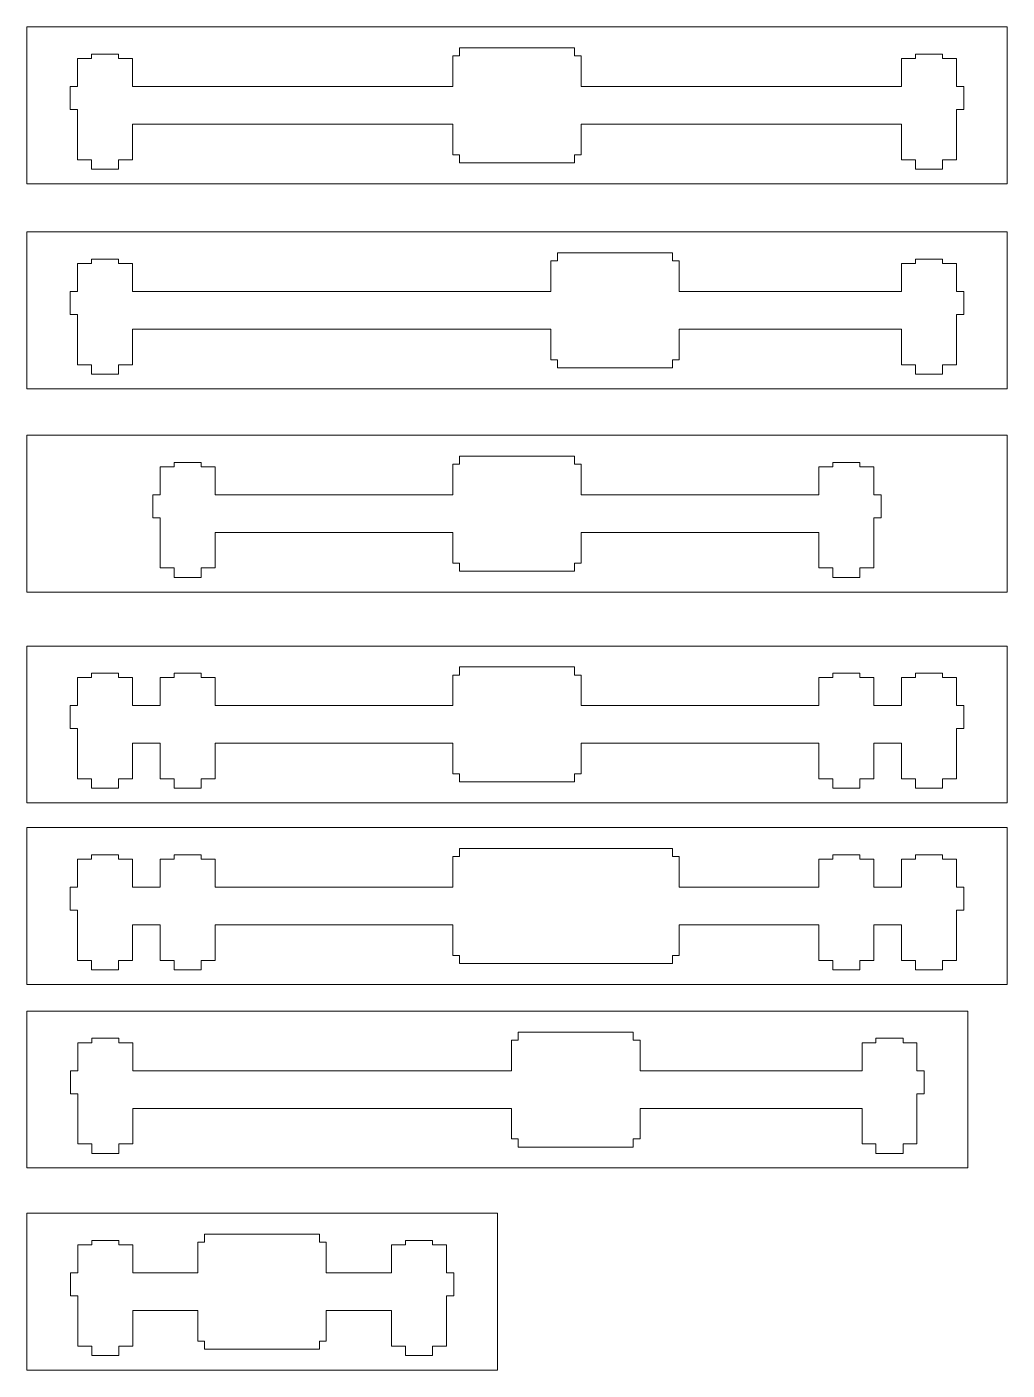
# Model space of a CAD drawing. Header units: millimetres. Extents: x -489 to 489, y -241 to 468.
# Drawn here: x 97.3 to 216.4, y -241.1 to -78 of the extents above; entities that cross this region are included whole.
import ezdxf

# ---------------------------------------------------------------- set-up
doc = ezdxf.new("R2010")
doc.units = ezdxf.units.MM
doc.header["$MEASUREMENT"] = 0
doc.layers.add('Layer 1', color=7, linetype='Continuous')

msp = doc.modelspace()

# ---------------------------------------------------------------- linework, layer by layer
at = {"layer": 'Layer 1', "color": 250, "lineweight": 9}
for points in [[(97.2987, -97.0614), (216.3611, -97.0614), (216.3611, -78.0114), (97.2987, -78.0114), (97.2987, -97.0614)], [(97.2987, -121.9568), (216.3611, -121.9568), (216.3611, -102.9068), (97.2987, -102.9068), (97.2987, -121.9568)], [(97.2987, -146.6485), (216.3611, -146.6485), (216.3611, -127.5985), (97.2987, -127.5985), (97.2987, -146.6485)], [(97.2987, -172.2537), (216.3611, -172.2537), (216.3611, -153.2037), (97.2987, -153.2037), (97.2987, -172.2537)], [(97.2987, -194.3027), (216.3611, -194.3027), (216.3611, -175.2527), (97.2987, -175.2527), (97.2987, -194.3027)], [(97.2987, -216.5947), (211.5987, -216.5947), (211.5987, -197.5447), (97.2987, -197.5447), (97.2987, -216.5947)], [(97.2987, -241.1447), (154.4487, -241.1447), (154.4487, -222.0947), (97.2987, -222.0947), (97.2987, -241.1447)]]:
    msp.add_lwpolyline(points, close=True, dxfattribs=at)
for points in [[(105.1409, -81.3134), (105.1409, -81.3134), (105.1409, -81.8468), (105.1409, -81.8468)], [(108.4429, -81.3134), (108.4429, -81.3134), (105.1409, -81.3134), (105.1409, -81.3134)], [(108.4429, -81.3134), (108.4429, -81.3134), (108.4429, -81.8468), (108.4429, -81.8468)], [(149.8449, -81.5318), (149.8449, -81.5318), (149.0321, -81.5318), (149.0321, -81.5318)], [(149.0321, -85.2504), (149.0321, -85.2504), (149.0321, -81.5318), (149.0321, -81.5318)], [(149.8449, -81.5318), (149.8449, -81.5318), (149.8449, -80.5514), (149.8449, -80.5514)], [(163.8149, -80.5514), (163.8149, -80.5514), (149.8449, -80.5514), (149.8449, -80.5514)], [(163.8149, -81.5318), (163.8149, -81.5318), (163.8149, -80.5514), (163.8149, -80.5514)], [(164.6277, -81.5318), (164.6277, -81.5318), (163.8149, -81.5318), (163.8149, -81.5318)], [(164.6277, -85.2504), (164.6277, -85.2504), (164.6277, -81.5318), (164.6277, -81.5318)], [(205.2169, -81.3134), (205.2169, -81.3134), (205.2169, -81.8468), (205.2169, -81.8468)], [(208.5189, -81.3134), (208.5189, -81.3134), (205.2169, -81.3134), (205.2169, -81.3134)], [(208.5189, -81.3134), (208.5189, -81.3134), (208.5189, -81.8468), (208.5189, -81.8468)], [(103.4645, -85.2504), (103.4645, -85.2504), (103.4645, -81.8468), (103.4645, -81.8468)], [(105.1409, -81.8468), (105.1409, -81.8468), (103.4645, -81.8468), (103.4645, -81.8468)], [(110.1193, -81.8468), (110.1193, -81.8468), (108.4429, -81.8468), (108.4429, -81.8468)], [(110.1193, -85.2504), (110.1193, -85.2504), (110.1193, -81.8468), (110.1193, -81.8468)], [(203.5405, -85.2504), (203.5405, -85.2504), (203.5405, -81.8468), (203.5405, -81.8468)], [(205.2169, -81.8468), (205.2169, -81.8468), (203.5405, -81.8468), (203.5405, -81.8468)], [(210.1953, -81.8468), (210.1953, -81.8468), (208.5189, -81.8468), (208.5189, -81.8468)], [(210.1953, -85.2504), (210.1953, -85.2504), (210.1953, -81.8468), (210.1953, -81.8468)], [(103.4645, -85.2504), (103.4645, -85.2504), (102.5755, -85.2504), (102.5755, -85.2504)], [(102.5755, -85.2504), (102.5755, -85.2504), (102.5755, -88.0444), (102.5755, -88.0444)], [(149.0321, -85.2504), (149.0321, -85.2504), (110.1193, -85.2504), (110.1193, -85.2504)], [(203.5405, -85.2504), (203.5405, -85.2504), (164.6277, -85.2504), (164.6277, -85.2504)], [(211.0843, -85.2504), (211.0843, -85.2504), (210.1953, -85.2504), (210.1953, -85.2504)], [(211.0843, -88.0444), (211.0843, -88.0444), (211.0843, -85.2504), (211.0843, -85.2504)], [(102.5755, -88.0444), (102.5755, -88.0444), (103.4645, -88.0444), (103.4645, -88.0444)], [(103.4645, -94.1404), (103.4645, -94.1404), (103.4645, -88.0444), (103.4645, -88.0444)], [(210.1953, -94.1404), (210.1953, -94.1404), (210.1953, -88.0444), (210.1953, -88.0444)], [(210.1953, -88.0444), (210.1953, -88.0444), (211.0843, -88.0444), (211.0843, -88.0444)], [(110.1193, -89.8224), (110.1193, -89.8224), (149.0321, -89.8224), (149.0321, -89.8224)], [(110.1193, -94.1404), (110.1193, -94.1404), (110.1193, -89.8224), (110.1193, -89.8224)], [(149.0321, -93.541), (149.0321, -93.541), (149.0321, -89.8224), (149.0321, -89.8224)], [(203.5405, -89.8224), (203.5405, -89.8224), (164.6277, -89.8224), (164.6277, -89.8224)], [(164.6277, -93.541), (164.6277, -93.541), (164.6277, -89.8224), (164.6277, -89.8224)], [(203.5405, -94.1404), (203.5405, -94.1404), (203.5405, -89.8224), (203.5405, -89.8224)], [(105.1409, -94.1404), (105.1409, -94.1404), (103.4645, -94.1404), (103.4645, -94.1404)], [(105.1409, -95.2834), (105.1409, -95.2834), (105.1409, -94.1404), (105.1409, -94.1404)], [(108.4429, -95.2834), (108.4429, -95.2834), (108.4429, -94.1404), (108.4429, -94.1404)], [(108.4429, -94.1404), (108.4429, -94.1404), (110.1193, -94.1404), (110.1193, -94.1404)], [(149.0321, -93.541), (149.0321, -93.541), (149.8449, -93.541), (149.8449, -93.541)], [(149.8449, -93.541), (149.8449, -93.541), (149.8449, -94.5214), (149.8449, -94.5214)], [(149.8449, -94.5214), (149.8449, -94.5214), (163.8149, -94.5214), (163.8149, -94.5214)], [(163.8149, -94.5214), (163.8149, -94.5214), (163.8149, -93.541), (163.8149, -93.541)], [(163.8149, -93.541), (163.8149, -93.541), (164.6277, -93.541), (164.6277, -93.541)], [(205.2169, -94.1404), (205.2169, -94.1404), (203.5405, -94.1404), (203.5405, -94.1404)], [(205.2169, -95.2834), (205.2169, -95.2834), (205.2169, -94.1404), (205.2169, -94.1404)], [(208.5189, -95.2834), (208.5189, -95.2834), (208.5189, -94.1404), (208.5189, -94.1404)], [(208.5189, -94.1404), (208.5189, -94.1404), (210.1953, -94.1404), (210.1953, -94.1404)], [(105.1409, -95.2834), (105.1409, -95.2834), (108.4429, -95.2834), (108.4429, -95.2834)], [(205.2169, -95.2834), (205.2169, -95.2834), (208.5189, -95.2834), (208.5189, -95.2834)], [(161.7487, -106.4272), (161.7487, -106.4272), (161.7487, -105.4468), (161.7487, -105.4468)], [(175.7187, -105.4468), (175.7187, -105.4468), (161.7487, -105.4468), (161.7487, -105.4468)], [(175.7187, -106.4272), (175.7187, -106.4272), (175.7187, -105.4468), (175.7187, -105.4468)], [(103.4645, -110.1458), (103.4645, -110.1458), (103.4645, -106.7422), (103.4645, -106.7422)], [(105.1409, -106.7422), (105.1409, -106.7422), (103.4645, -106.7422), (103.4645, -106.7422)], [(105.1409, -106.2088), (105.1409, -106.2088), (105.1409, -106.7422), (105.1409, -106.7422)], [(108.4429, -106.2088), (108.4429, -106.2088), (105.1409, -106.2088), (105.1409, -106.2088)], [(108.4429, -106.2088), (108.4429, -106.2088), (108.4429, -106.7422), (108.4429, -106.7422)], [(110.1193, -106.7422), (110.1193, -106.7422), (108.4429, -106.7422), (108.4429, -106.7422)], [(110.1193, -110.1458), (110.1193, -110.1458), (110.1193, -106.7422), (110.1193, -106.7422)], [(161.7487, -106.4272), (161.7487, -106.4272), (160.9359, -106.4272), (160.9359, -106.4272)], [(160.9359, -110.1458), (160.9359, -110.1458), (160.9359, -106.4272), (160.9359, -106.4272)], [(176.5315, -106.4272), (176.5315, -106.4272), (175.7187, -106.4272), (175.7187, -106.4272)], [(176.5315, -110.1458), (176.5315, -110.1458), (176.5315, -106.4272), (176.5315, -106.4272)], [(203.5405, -110.1458), (203.5405, -110.1458), (203.5405, -106.7422), (203.5405, -106.7422)], [(205.2169, -106.7422), (205.2169, -106.7422), (203.5405, -106.7422), (203.5405, -106.7422)], [(205.2169, -106.2088), (205.2169, -106.2088), (205.2169, -106.7422), (205.2169, -106.7422)], [(208.5189, -106.2088), (208.5189, -106.2088), (205.2169, -106.2088), (205.2169, -106.2088)], [(208.5189, -106.2088), (208.5189, -106.2088), (208.5189, -106.7422), (208.5189, -106.7422)], [(210.1953, -106.7422), (210.1953, -106.7422), (208.5189, -106.7422), (208.5189, -106.7422)], [(210.1953, -110.1458), (210.1953, -110.1458), (210.1953, -106.7422), (210.1953, -106.7422)], [(103.4645, -110.1458), (103.4645, -110.1458), (102.5755, -110.1458), (102.5755, -110.1458)], [(102.5755, -110.1458), (102.5755, -110.1458), (102.5755, -112.9398), (102.5755, -112.9398)], [(160.9359, -110.1458), (160.9359, -110.1458), (110.1193, -110.1458), (110.1193, -110.1458)], [(203.5405, -110.1458), (203.5405, -110.1458), (176.5333, -110.1458), (176.5333, -110.1458)], [(211.0843, -110.1458), (211.0843, -110.1458), (210.1953, -110.1458), (210.1953, -110.1458)], [(211.0843, -112.9398), (211.0843, -112.9398), (211.0843, -110.1458), (211.0843, -110.1458)], [(102.5755, -112.9398), (102.5755, -112.9398), (103.4645, -112.9398), (103.4645, -112.9398)], [(103.4645, -119.0358), (103.4645, -119.0358), (103.4645, -112.9398), (103.4645, -112.9398)], [(210.1953, -119.0358), (210.1953, -119.0358), (210.1953, -112.9398), (210.1953, -112.9398)], [(210.1953, -112.9398), (210.1953, -112.9398), (211.0843, -112.9398), (211.0843, -112.9398)], [(110.1193, -114.7178), (110.1193, -114.7178), (160.9359, -114.7178), (160.9359, -114.7178)], [(110.1193, -119.0358), (110.1193, -119.0358), (110.1193, -114.7178), (110.1193, -114.7178)], [(160.9359, -118.4364), (160.9359, -118.4364), (160.9359, -114.7178), (160.9359, -114.7178)], [(176.5315, -118.4364), (176.5315, -118.4364), (176.5315, -114.7178), (176.5315, -114.7178)], [(203.5405, -114.7178), (203.5405, -114.7178), (176.5352, -114.7178), (176.5352, -114.7178)], [(203.5405, -119.0358), (203.5405, -119.0358), (203.5405, -114.7178), (203.5405, -114.7178)], [(105.1409, -119.0358), (105.1409, -119.0358), (103.4645, -119.0358), (103.4645, -119.0358)], [(105.1409, -120.1788), (105.1409, -120.1788), (105.1409, -119.0358), (105.1409, -119.0358)], [(108.4429, -120.1788), (108.4429, -120.1788), (108.4429, -119.0358), (108.4429, -119.0358)], [(108.4429, -119.0358), (108.4429, -119.0358), (110.1193, -119.0358), (110.1193, -119.0358)], [(160.9359, -118.4364), (160.9359, -118.4364), (161.7487, -118.4364), (161.7487, -118.4364)], [(161.7487, -118.4364), (161.7487, -118.4364), (161.7487, -119.4168), (161.7487, -119.4168)], [(175.7187, -119.4168), (175.7187, -119.4168), (175.7187, -118.4364), (175.7187, -118.4364)], [(175.7187, -118.4364), (175.7187, -118.4364), (176.5315, -118.4364), (176.5315, -118.4364)], [(205.2169, -119.0358), (205.2169, -119.0358), (203.5405, -119.0358), (203.5405, -119.0358)], [(205.2169, -120.1788), (205.2169, -120.1788), (205.2169, -119.0358), (205.2169, -119.0358)], [(208.5189, -120.1788), (208.5189, -120.1788), (208.5189, -119.0358), (208.5189, -119.0358)], [(208.5189, -119.0358), (208.5189, -119.0358), (210.1953, -119.0358), (210.1953, -119.0358)], [(105.1409, -120.1788), (105.1409, -120.1788), (108.4429, -120.1788), (108.4429, -120.1788)], [(161.7487, -119.4168), (161.7487, -119.4168), (175.7187, -119.4168), (175.7187, -119.4168)], [(205.2169, -120.1788), (205.2169, -120.1788), (208.5189, -120.1788), (208.5189, -120.1788)], [(149.8449, -131.1189), (149.8449, -131.1189), (149.8449, -130.1385), (149.8449, -130.1385)], [(163.8149, -130.1385), (163.8149, -130.1385), (149.8449, -130.1385), (149.8449, -130.1385)], [(163.8149, -131.1189), (163.8149, -131.1189), (163.8149, -130.1385), (163.8149, -130.1385)], [(113.5025, -134.8375), (113.5025, -134.8375), (113.5025, -131.4339), (113.5025, -131.4339)], [(115.1789, -131.4339), (115.1789, -131.4339), (113.5025, -131.4339), (113.5025, -131.4339)], [(115.1789, -130.9005), (115.1789, -130.9005), (115.1789, -131.4339), (115.1789, -131.4339)], [(118.4809, -130.9005), (118.4809, -130.9005), (115.1789, -130.9005), (115.1789, -130.9005)], [(118.4809, -130.9005), (118.4809, -130.9005), (118.4809, -131.4339), (118.4809, -131.4339)], [(120.1573, -131.4339), (120.1573, -131.4339), (118.4809, -131.4339), (118.4809, -131.4339)], [(120.1573, -134.8375), (120.1573, -134.8375), (120.1573, -131.4339), (120.1573, -131.4339)], [(149.8449, -131.1189), (149.8449, -131.1189), (149.0321, -131.1189), (149.0321, -131.1189)], [(149.0321, -134.8375), (149.0321, -134.8375), (149.0321, -131.1189), (149.0321, -131.1189)], [(163.8149, -131.1189), (163.8149, -131.1189), (164.6277, -131.1189), (164.6277, -131.1189)], [(164.6277, -134.8375), (164.6277, -134.8375), (164.6277, -131.1189), (164.6277, -131.1189)], [(193.5025, -134.8375), (193.5025, -134.8375), (193.5025, -131.4339), (193.5025, -131.4339)], [(193.5025, -131.4339), (193.5025, -131.4339), (195.1789, -131.4339), (195.1789, -131.4339)], [(195.1789, -130.9005), (195.1789, -130.9005), (195.1789, -131.4339), (195.1789, -131.4339)], [(195.1789, -130.9005), (195.1789, -130.9005), (198.4809, -130.9005), (198.4809, -130.9005)], [(198.4809, -130.9005), (198.4809, -130.9005), (198.4809, -131.4339), (198.4809, -131.4339)], [(198.4809, -131.4339), (198.4809, -131.4339), (200.1573, -131.4339), (200.1573, -131.4339)], [(200.1573, -134.8375), (200.1573, -134.8375), (200.1573, -131.4339), (200.1573, -131.4339)], [(113.5025, -134.8375), (113.5025, -134.8375), (112.6135, -134.8375), (112.6135, -134.8375)], [(112.6135, -134.8375), (112.6135, -134.8375), (112.6135, -137.6315), (112.6135, -137.6315)], [(149.0321, -134.8375), (149.0321, -134.8375), (120.1573, -134.8375), (120.1573, -134.8375)], [(164.6277, -134.8375), (164.6277, -134.8375), (193.5025, -134.8375), (193.5025, -134.8375)], [(200.1573, -134.8375), (200.1573, -134.8375), (201.0463, -134.8375), (201.0463, -134.8375)], [(201.0463, -134.8375), (201.0463, -134.8375), (201.0463, -137.6315), (201.0463, -137.6315)], [(112.6135, -137.6315), (112.6135, -137.6315), (113.5025, -137.6315), (113.5025, -137.6315)], [(113.5025, -143.7275), (113.5025, -143.7275), (113.5025, -137.6315), (113.5025, -137.6315)], [(201.0463, -137.6315), (201.0463, -137.6315), (200.1573, -137.6315), (200.1573, -137.6315)], [(200.1573, -143.7275), (200.1573, -143.7275), (200.1573, -137.6315), (200.1573, -137.6315)], [(120.1573, -139.4095), (120.1573, -139.4095), (149.0321, -139.4095), (149.0321, -139.4095)], [(120.1573, -143.7275), (120.1573, -143.7275), (120.1573, -139.4095), (120.1573, -139.4095)], [(149.0321, -143.1281), (149.0321, -143.1281), (149.0321, -139.4095), (149.0321, -139.4095)], [(193.5025, -139.4095), (193.5025, -139.4095), (164.6277, -139.4095), (164.6277, -139.4095)], [(164.6277, -143.1281), (164.6277, -143.1281), (164.6277, -139.4095), (164.6277, -139.4095)], [(193.5025, -143.7275), (193.5025, -143.7275), (193.5025, -139.4095), (193.5025, -139.4095)], [(149.0321, -143.1281), (149.0321, -143.1281), (149.8449, -143.1281), (149.8449, -143.1281)], [(149.8449, -143.1281), (149.8449, -143.1281), (149.8449, -144.1085), (149.8449, -144.1085)], [(164.6277, -143.1281), (164.6277, -143.1281), (163.8149, -143.1281), (163.8149, -143.1281)], [(163.8149, -143.1281), (163.8149, -143.1281), (163.8149, -144.1085), (163.8149, -144.1085)], [(115.1789, -143.7275), (115.1789, -143.7275), (113.5025, -143.7275), (113.5025, -143.7275)], [(115.1789, -144.8705), (115.1789, -144.8705), (115.1789, -143.7275), (115.1789, -143.7275)], [(115.1789, -144.8705), (115.1789, -144.8705), (118.4809, -144.8705), (118.4809, -144.8705)], [(118.4809, -144.8705), (118.4809, -144.8705), (118.4809, -143.7275), (118.4809, -143.7275)], [(118.4809, -143.7275), (118.4809, -143.7275), (120.1573, -143.7275), (120.1573, -143.7275)], [(149.8449, -144.1085), (149.8449, -144.1085), (163.8149, -144.1085), (163.8149, -144.1085)], [(195.1789, -143.7275), (195.1789, -143.7275), (193.5025, -143.7275), (193.5025, -143.7275)], [(195.1789, -144.8705), (195.1789, -144.8705), (195.1789, -143.7275), (195.1789, -143.7275)], [(198.4809, -144.8705), (198.4809, -144.8705), (195.1789, -144.8705), (195.1789, -144.8705)], [(198.4809, -144.8705), (198.4809, -144.8705), (198.4809, -143.7275), (198.4809, -143.7275)], [(198.4809, -143.7275), (198.4809, -143.7275), (200.1573, -143.7275), (200.1573, -143.7275)], [(105.141, -156.5057), (105.141, -156.5057), (105.141, -157.0391), (105.141, -157.0391)], [(108.443, -156.5057), (108.443, -156.5057), (105.141, -156.5057), (105.141, -156.5057)], [(108.443, -156.5057), (108.443, -156.5057), (108.443, -157.0391), (108.443, -157.0391)], [(115.179, -156.5057), (115.179, -156.5057), (115.179, -157.0391), (115.179, -157.0391)], [(118.481, -156.5057), (118.481, -156.5057), (115.179, -156.5057), (115.179, -156.5057)], [(118.481, -156.5057), (118.481, -156.5057), (118.481, -157.0391), (118.481, -157.0391)], [(149.845, -156.7241), (149.845, -156.7241), (149.845, -155.7437), (149.845, -155.7437)], [(163.815, -155.7437), (163.815, -155.7437), (149.845, -155.7437), (149.845, -155.7437)], [(163.815, -156.7241), (163.815, -156.7241), (163.815, -155.7437), (163.815, -155.7437)], [(195.179, -156.5057), (195.179, -156.5057), (195.179, -157.0391), (195.179, -157.0391)], [(195.179, -156.5057), (195.179, -156.5057), (198.481, -156.5057), (198.481, -156.5057)], [(198.481, -156.5057), (198.481, -156.5057), (198.481, -157.0391), (198.481, -157.0391)], [(205.217, -156.5057), (205.217, -156.5057), (205.217, -157.0391), (205.217, -157.0391)], [(208.519, -156.5057), (208.519, -156.5057), (205.217, -156.5057), (205.217, -156.5057)], [(208.519, -156.5057), (208.519, -156.5057), (208.519, -157.0391), (208.519, -157.0391)], [(103.4646, -160.4427), (103.4646, -160.4427), (103.4646, -157.0391), (103.4646, -157.0391)], [(105.141, -157.0391), (105.141, -157.0391), (103.4646, -157.0391), (103.4646, -157.0391)], [(110.1194, -157.0391), (110.1194, -157.0391), (108.443, -157.0391), (108.443, -157.0391)], [(110.1194, -160.4427), (110.1194, -160.4427), (110.1194, -157.0391), (110.1194, -157.0391)], [(113.5026, -160.4427), (113.5026, -160.4427), (113.5026, -157.0391), (113.5026, -157.0391)], [(115.179, -157.0391), (115.179, -157.0391), (113.5026, -157.0391), (113.5026, -157.0391)], [(120.1574, -157.0391), (120.1574, -157.0391), (118.481, -157.0391), (118.481, -157.0391)], [(120.1574, -160.4427), (120.1574, -160.4427), (120.1574, -157.0391), (120.1574, -157.0391)], [(149.845, -156.7241), (149.845, -156.7241), (149.0322, -156.7241), (149.0322, -156.7241)], [(149.0322, -160.4427), (149.0322, -160.4427), (149.0322, -156.7241), (149.0322, -156.7241)], [(163.815, -156.7241), (163.815, -156.7241), (164.6278, -156.7241), (164.6278, -156.7241)], [(164.6278, -160.4427), (164.6278, -160.4427), (164.6278, -156.7241), (164.6278, -156.7241)], [(193.5026, -160.4427), (193.5026, -160.4427), (193.5026, -157.0391), (193.5026, -157.0391)], [(193.5026, -157.0391), (193.5026, -157.0391), (195.179, -157.0391), (195.179, -157.0391)], [(198.481, -157.0391), (198.481, -157.0391), (200.1574, -157.0391), (200.1574, -157.0391)], [(200.1574, -160.4427), (200.1574, -160.4427), (200.1574, -157.0391), (200.1574, -157.0391)], [(203.5406, -160.4427), (203.5406, -160.4427), (203.5406, -157.0391), (203.5406, -157.0391)], [(205.217, -157.0391), (205.217, -157.0391), (203.5406, -157.0391), (203.5406, -157.0391)], [(210.1954, -157.0391), (210.1954, -157.0391), (208.519, -157.0391), (208.519, -157.0391)], [(210.1954, -160.4427), (210.1954, -160.4427), (210.1954, -157.0391), (210.1954, -157.0391)], [(103.4646, -160.4427), (103.4646, -160.4427), (102.5756, -160.4427), (102.5756, -160.4427)], [(102.5756, -160.4427), (102.5756, -160.4427), (102.5756, -163.2367), (102.5756, -163.2367)], [(113.5026, -160.4427), (113.5026, -160.4427), (110.1194, -160.4427), (110.1194, -160.4427)], [(149.0322, -160.4427), (149.0322, -160.4427), (120.1574, -160.4427), (120.1574, -160.4427)], [(193.5026, -160.4427), (193.5026, -160.4427), (164.6278, -160.4427), (164.6278, -160.4427)], [(200.1574, -160.4427), (200.1574, -160.4427), (203.5406, -160.4427), (203.5406, -160.4427)], [(211.0844, -160.4427), (211.0844, -160.4427), (210.1954, -160.4427), (210.1954, -160.4427)], [(211.0844, -163.2367), (211.0844, -163.2367), (211.0844, -160.4427), (211.0844, -160.4427)], [(102.5756, -163.2367), (102.5756, -163.2367), (103.4646, -163.2367), (103.4646, -163.2367)], [(103.4646, -169.3327), (103.4646, -169.3327), (103.4646, -163.2367), (103.4646, -163.2367)], [(210.1954, -169.3327), (210.1954, -169.3327), (210.1954, -163.2367), (210.1954, -163.2367)], [(210.1954, -163.2367), (210.1954, -163.2367), (211.0844, -163.2367), (211.0844, -163.2367)], [(110.1194, -165.0147), (110.1194, -165.0147), (113.5026, -165.0147), (113.5026, -165.0147)], [(110.1194, -169.3327), (110.1194, -169.3327), (110.1194, -165.0147), (110.1194, -165.0147)], [(113.5026, -169.3327), (113.5026, -169.3327), (113.5026, -165.0147), (113.5026, -165.0147)], [(120.1574, -165.0147), (120.1574, -165.0147), (149.0322, -165.0147), (149.0322, -165.0147)], [(120.1574, -169.3327), (120.1574, -169.3327), (120.1574, -165.0147), (120.1574, -165.0147)], [(149.0322, -168.7333), (149.0322, -168.7333), (149.0322, -165.0147), (149.0322, -165.0147)], [(193.5026, -165.0147), (193.5026, -165.0147), (164.6278, -165.0147), (164.6278, -165.0147)], [(164.6278, -168.7333), (164.6278, -168.7333), (164.6278, -165.0147), (164.6278, -165.0147)], [(193.5026, -169.3327), (193.5026, -169.3327), (193.5026, -165.0147), (193.5026, -165.0147)], [(203.5406, -165.0147), (203.5406, -165.0147), (200.1574, -165.0147), (200.1574, -165.0147)], [(200.1574, -169.3327), (200.1574, -169.3327), (200.1574, -165.0147), (200.1574, -165.0147)], [(203.5406, -169.3327), (203.5406, -169.3327), (203.5406, -165.0147), (203.5406, -165.0147)], [(105.141, -169.3327), (105.141, -169.3327), (103.4646, -169.3327), (103.4646, -169.3327)], [(105.141, -170.4757), (105.141, -170.4757), (105.141, -169.3327), (105.141, -169.3327)], [(108.443, -170.4757), (108.443, -170.4757), (108.443, -169.3327), (108.443, -169.3327)], [(108.443, -169.3327), (108.443, -169.3327), (110.1194, -169.3327), (110.1194, -169.3327)], [(115.179, -169.3327), (115.179, -169.3327), (113.5026, -169.3327), (113.5026, -169.3327)], [(115.179, -170.4757), (115.179, -170.4757), (115.179, -169.3327), (115.179, -169.3327)], [(118.481, -170.4757), (118.481, -170.4757), (118.481, -169.3327), (118.481, -169.3327)], [(118.481, -169.3327), (118.481, -169.3327), (120.1574, -169.3327), (120.1574, -169.3327)], [(149.0322, -168.7333), (149.0322, -168.7333), (149.845, -168.7333), (149.845, -168.7333)], [(149.845, -168.7333), (149.845, -168.7333), (149.845, -169.7137), (149.845, -169.7137)], [(164.6278, -168.7333), (164.6278, -168.7333), (163.815, -168.7333), (163.815, -168.7333)], [(163.815, -168.7333), (163.815, -168.7333), (163.815, -169.7137), (163.815, -169.7137)], [(195.179, -169.3327), (195.179, -169.3327), (193.5026, -169.3327), (193.5026, -169.3327)], [(195.179, -170.4757), (195.179, -170.4757), (195.179, -169.3327), (195.179, -169.3327)], [(198.481, -170.4757), (198.481, -170.4757), (198.481, -169.3327), (198.481, -169.3327)], [(198.481, -169.3327), (198.481, -169.3327), (200.1574, -169.3327), (200.1574, -169.3327)], [(205.217, -169.3327), (205.217, -169.3327), (203.5406, -169.3327), (203.5406, -169.3327)], [(205.217, -170.4757), (205.217, -170.4757), (205.217, -169.3327), (205.217, -169.3327)], [(208.519, -170.4757), (208.519, -170.4757), (208.519, -169.3327), (208.519, -169.3327)], [(208.519, -169.3327), (208.519, -169.3327), (210.1954, -169.3327), (210.1954, -169.3327)], [(105.141, -170.4757), (105.141, -170.4757), (108.443, -170.4757), (108.443, -170.4757)], [(115.179, -170.4757), (115.179, -170.4757), (118.481, -170.4757), (118.481, -170.4757)], [(149.845, -169.7137), (149.845, -169.7137), (163.815, -169.7137), (163.815, -169.7137)], [(198.481, -170.4757), (198.481, -170.4757), (195.179, -170.4757), (195.179, -170.4757)], [(205.217, -170.4757), (205.217, -170.4757), (208.519, -170.4757), (208.519, -170.4757)], [(175.7187, -177.7927), (175.7187, -177.7927), (149.845, -177.7927), (149.845, -177.7927)], [(149.845, -178.7731), (149.845, -178.7731), (149.845, -177.7927), (149.845, -177.7927)], [(175.7187, -178.7731), (175.7187, -178.7731), (175.7187, -177.7927), (175.7187, -177.7927)], [(103.4646, -182.4917), (103.4646, -182.4917), (103.4646, -179.0881), (103.4646, -179.0881)], [(105.141, -179.0881), (105.141, -179.0881), (103.4646, -179.0881), (103.4646, -179.0881)], [(105.141, -178.5547), (105.141, -178.5547), (105.141, -179.0881), (105.141, -179.0881)], [(108.443, -178.5547), (108.443, -178.5547), (105.141, -178.5547), (105.141, -178.5547)], [(108.443, -178.5547), (108.443, -178.5547), (108.443, -179.0881), (108.443, -179.0881)], [(110.1194, -179.0881), (110.1194, -179.0881), (108.443, -179.0881), (108.443, -179.0881)], [(110.1194, -182.4917), (110.1194, -182.4917), (110.1194, -179.0881), (110.1194, -179.0881)], [(113.5026, -182.4917), (113.5026, -182.4917), (113.5026, -179.0881), (113.5026, -179.0881)], [(115.179, -179.0881), (115.179, -179.0881), (113.5026, -179.0881), (113.5026, -179.0881)], [(115.179, -178.5547), (115.179, -178.5547), (115.179, -179.0881), (115.179, -179.0881)], [(118.481, -178.5547), (118.481, -178.5547), (115.179, -178.5547), (115.179, -178.5547)], [(118.481, -178.5547), (118.481, -178.5547), (118.481, -179.0881), (118.481, -179.0881)], [(120.1574, -179.0881), (120.1574, -179.0881), (118.481, -179.0881), (118.481, -179.0881)], [(120.1574, -182.4917), (120.1574, -182.4917), (120.1574, -179.0881), (120.1574, -179.0881)], [(149.845, -178.7731), (149.845, -178.7731), (149.0322, -178.7731), (149.0322, -178.7731)], [(149.0322, -182.4917), (149.0322, -182.4917), (149.0322, -178.7731), (149.0322, -178.7731)], [(175.7187, -178.7731), (175.7187, -178.7731), (176.5315, -178.7731), (176.5315, -178.7731)], [(176.5315, -182.4917), (176.5315, -182.4917), (176.5315, -178.7731), (176.5315, -178.7731)], [(193.5026, -182.4917), (193.5026, -182.4917), (193.5026, -179.0881), (193.5026, -179.0881)], [(193.5026, -179.0881), (193.5026, -179.0881), (195.179, -179.0881), (195.179, -179.0881)], [(195.179, -178.5547), (195.179, -178.5547), (195.179, -179.0881), (195.179, -179.0881)], [(195.179, -178.5547), (195.179, -178.5547), (198.481, -178.5547), (198.481, -178.5547)], [(198.481, -178.5547), (198.481, -178.5547), (198.481, -179.0881), (198.481, -179.0881)], [(198.481, -179.0881), (198.481, -179.0881), (200.1574, -179.0881), (200.1574, -179.0881)], [(200.1574, -182.4917), (200.1574, -182.4917), (200.1574, -179.0881), (200.1574, -179.0881)], [(203.5406, -182.4917), (203.5406, -182.4917), (203.5406, -179.0881), (203.5406, -179.0881)], [(205.217, -179.0881), (205.217, -179.0881), (203.5406, -179.0881), (203.5406, -179.0881)], [(205.217, -178.5547), (205.217, -178.5547), (205.217, -179.0881), (205.217, -179.0881)], [(208.519, -178.5547), (208.519, -178.5547), (205.217, -178.5547), (205.217, -178.5547)], [(208.519, -178.5547), (208.519, -178.5547), (208.519, -179.0881), (208.519, -179.0881)], [(210.1954, -179.0881), (210.1954, -179.0881), (208.519, -179.0881), (208.519, -179.0881)], [(210.1954, -182.4917), (210.1954, -182.4917), (210.1954, -179.0881), (210.1954, -179.0881)], [(103.4646, -182.4917), (103.4646, -182.4917), (102.5756, -182.4917), (102.5756, -182.4917)], [(102.5756, -182.4917), (102.5756, -182.4917), (102.5756, -185.2857), (102.5756, -185.2857)], [(113.5026, -182.4917), (113.5026, -182.4917), (110.1194, -182.4917), (110.1194, -182.4917)], [(149.0322, -182.4917), (149.0322, -182.4917), (120.1574, -182.4917), (120.1574, -182.4917)], [(193.5026, -182.4917), (193.5026, -182.4917), (176.5315, -182.4917), (176.5315, -182.4917)], [(200.1574, -182.4917), (200.1574, -182.4917), (203.5406, -182.4917), (203.5406, -182.4917)], [(211.0844, -182.4917), (211.0844, -182.4917), (210.1954, -182.4917), (210.1954, -182.4917)], [(211.0844, -185.2857), (211.0844, -185.2857), (211.0844, -182.4917), (211.0844, -182.4917)], [(102.5756, -185.2857), (102.5756, -185.2857), (103.4646, -185.2857), (103.4646, -185.2857)], [(103.4646, -191.3817), (103.4646, -191.3817), (103.4646, -185.2857), (103.4646, -185.2857)], [(210.1954, -191.3817), (210.1954, -191.3817), (210.1954, -185.2857), (210.1954, -185.2857)], [(210.1954, -185.2857), (210.1954, -185.2857), (211.0844, -185.2857), (211.0844, -185.2857)], [(110.1194, -187.0637), (110.1194, -187.0637), (113.5026, -187.0637), (113.5026, -187.0637)], [(110.1194, -191.3817), (110.1194, -191.3817), (110.1194, -187.0637), (110.1194, -187.0637)], [(113.5026, -191.3817), (113.5026, -191.3817), (113.5026, -187.0637), (113.5026, -187.0637)], [(120.1574, -187.0637), (120.1574, -187.0637), (149.0322, -187.0637), (149.0322, -187.0637)], [(120.1574, -191.3817), (120.1574, -191.3817), (120.1574, -187.0637), (120.1574, -187.0637)], [(149.0322, -190.7823), (149.0322, -190.7823), (149.0322, -187.0637), (149.0322, -187.0637)], [(193.5026, -187.0637), (193.5026, -187.0637), (176.5315, -187.0637), (176.5315, -187.0637)], [(176.5315, -190.7823), (176.5315, -190.7823), (176.5315, -187.0637), (176.5315, -187.0637)], [(193.5026, -191.3817), (193.5026, -191.3817), (193.5026, -187.0637), (193.5026, -187.0637)], [(203.5406, -187.0637), (203.5406, -187.0637), (200.1574, -187.0637), (200.1574, -187.0637)], [(200.1574, -191.3817), (200.1574, -191.3817), (200.1574, -187.0637), (200.1574, -187.0637)], [(203.5406, -191.3817), (203.5406, -191.3817), (203.5406, -187.0637), (203.5406, -187.0637)], [(149.0322, -190.7823), (149.0322, -190.7823), (149.845, -190.7823), (149.845, -190.7823)], [(149.845, -190.7823), (149.845, -190.7823), (149.845, -191.7627), (149.845, -191.7627)], [(176.5315, -190.7823), (176.5315, -190.7823), (175.7187, -190.7823), (175.7187, -190.7823)], [(175.7187, -190.7823), (175.7187, -190.7823), (175.7187, -191.7627), (175.7187, -191.7627)], [(105.141, -191.3817), (105.141, -191.3817), (103.4646, -191.3817), (103.4646, -191.3817)], [(105.141, -192.5247), (105.141, -192.5247), (105.141, -191.3817), (105.141, -191.3817)], [(108.443, -192.5247), (108.443, -192.5247), (108.443, -191.3817), (108.443, -191.3817)], [(108.443, -191.3817), (108.443, -191.3817), (110.1194, -191.3817), (110.1194, -191.3817)], [(115.179, -191.3817), (115.179, -191.3817), (113.5026, -191.3817), (113.5026, -191.3817)], [(115.179, -192.5247), (115.179, -192.5247), (115.179, -191.3817), (115.179, -191.3817)], [(118.481, -192.5247), (118.481, -192.5247), (118.481, -191.3817), (118.481, -191.3817)], [(118.481, -191.3817), (118.481, -191.3817), (120.1574, -191.3817), (120.1574, -191.3817)], [(149.845, -191.7627), (149.845, -191.7627), (175.7187, -191.7627), (175.7187, -191.7627)], [(195.179, -191.3817), (195.179, -191.3817), (193.5026, -191.3817), (193.5026, -191.3817)], [(195.179, -192.5247), (195.179, -192.5247), (195.179, -191.3817), (195.179, -191.3817)], [(198.481, -192.5247), (198.481, -192.5247), (198.481, -191.3817), (198.481, -191.3817)], [(198.481, -191.3817), (198.481, -191.3817), (200.1574, -191.3817), (200.1574, -191.3817)], [(205.217, -191.3817), (205.217, -191.3817), (203.5406, -191.3817), (203.5406, -191.3817)], [(205.217, -192.5247), (205.217, -192.5247), (205.217, -191.3817), (205.217, -191.3817)], [(208.519, -192.5247), (208.519, -192.5247), (208.519, -191.3817), (208.519, -191.3817)], [(208.519, -191.3817), (208.519, -191.3817), (210.1954, -191.3817), (210.1954, -191.3817)], [(105.141, -192.5247), (105.141, -192.5247), (108.443, -192.5247), (108.443, -192.5247)], [(115.179, -192.5247), (115.179, -192.5247), (118.481, -192.5247), (118.481, -192.5247)], [(198.481, -192.5247), (198.481, -192.5247), (195.179, -192.5247), (195.179, -192.5247)], [(205.217, -192.5247), (205.217, -192.5247), (208.519, -192.5247), (208.519, -192.5247)], [(170.9587, -200.0847), (170.9587, -200.0847), (156.9887, -200.0847), (156.9887, -200.0847)], [(156.9887, -201.0651), (156.9887, -201.0651), (156.9887, -200.0847), (156.9887, -200.0847)], [(170.9587, -201.0651), (170.9587, -201.0651), (170.9587, -200.0847), (170.9587, -200.0847)], [(103.4963, -204.7837), (103.4963, -204.7837), (103.4963, -201.3801), (103.4963, -201.3801)], [(105.1727, -201.3801), (105.1727, -201.3801), (103.4963, -201.3801), (103.4963, -201.3801)], [(105.1727, -200.8467), (105.1727, -200.8467), (105.1727, -201.3801), (105.1727, -201.3801)], [(108.4747, -200.8467), (108.4747, -200.8467), (105.1727, -200.8467), (105.1727, -200.8467)], [(108.4747, -200.8467), (108.4747, -200.8467), (108.4747, -201.3801), (108.4747, -201.3801)], [(110.1511, -201.3801), (110.1511, -201.3801), (108.4747, -201.3801), (108.4747, -201.3801)], [(110.1511, -204.7837), (110.1511, -204.7837), (110.1511, -201.3801), (110.1511, -201.3801)], [(156.9887, -201.0651), (156.9887, -201.0651), (156.1759, -201.0651), (156.1759, -201.0651)], [(156.1759, -204.7837), (156.1759, -204.7837), (156.1759, -201.0651), (156.1759, -201.0651)], [(171.7715, -201.0651), (171.7715, -201.0651), (170.9587, -201.0651), (170.9587, -201.0651)], [(171.7715, -204.7837), (171.7715, -204.7837), (171.7715, -201.0651), (171.7715, -201.0651)], [(198.7463, -204.7837), (198.7463, -204.7837), (198.7463, -201.3801), (198.7463, -201.3801)], [(200.4227, -201.3801), (200.4227, -201.3801), (198.7463, -201.3801), (198.7463, -201.3801)], [(200.4227, -200.8467), (200.4227, -200.8467), (200.4227, -201.3801), (200.4227, -201.3801)], [(203.7247, -200.8467), (203.7247, -200.8467), (200.4227, -200.8467), (200.4227, -200.8467)], [(203.7247, -200.8467), (203.7247, -200.8467), (203.7247, -201.3801), (203.7247, -201.3801)], [(205.4011, -201.3801), (205.4011, -201.3801), (203.7247, -201.3801), (203.7247, -201.3801)], [(205.4011, -204.7837), (205.4011, -204.7837), (205.4011, -201.3801), (205.4011, -201.3801)], [(103.4963, -204.7837), (103.4963, -204.7837), (102.6073, -204.7837), (102.6073, -204.7837)], [(102.6073, -204.7837), (102.6073, -204.7837), (102.6073, -207.5777), (102.6073, -207.5777)], [(156.1759, -204.7837), (156.1759, -204.7837), (110.1511, -204.7837), (110.1511, -204.7837)], [(198.7463, -204.7837), (198.7463, -204.7837), (171.7715, -204.7837), (171.7715, -204.7837)], [(206.2901, -204.7837), (206.2901, -204.7837), (205.4011, -204.7837), (205.4011, -204.7837)], [(206.2901, -207.5777), (206.2901, -207.5777), (206.2901, -204.7837), (206.2901, -204.7837)], [(102.6073, -207.5777), (102.6073, -207.5777), (103.4963, -207.5777), (103.4963, -207.5777)], [(103.4963, -213.6737), (103.4963, -213.6737), (103.4963, -207.5777), (103.4963, -207.5777)], [(205.4011, -213.6737), (205.4011, -213.6737), (205.4011, -207.5777), (205.4011, -207.5777)], [(205.4011, -207.5777), (205.4011, -207.5777), (206.2901, -207.5777), (206.2901, -207.5777)], [(110.1511, -209.3557), (110.1511, -209.3557), (156.1759, -209.3557), (156.1759, -209.3557)], [(110.1511, -213.6737), (110.1511, -213.6737), (110.1511, -209.3557), (110.1511, -209.3557)], [(156.1759, -213.0743), (156.1759, -213.0743), (156.1759, -209.3557), (156.1759, -209.3557)], [(198.7463, -209.3557), (198.7463, -209.3557), (171.7715, -209.3557), (171.7715, -209.3557)], [(171.7715, -213.0743), (171.7715, -213.0743), (171.7715, -209.3557), (171.7715, -209.3557)], [(198.7463, -213.6737), (198.7463, -213.6737), (198.7463, -209.3557), (198.7463, -209.3557)], [(105.1727, -213.6737), (105.1727, -213.6737), (103.4963, -213.6737), (103.4963, -213.6737)], [(105.1727, -214.8167), (105.1727, -214.8167), (105.1727, -213.6737), (105.1727, -213.6737)], [(108.4747, -214.8167), (108.4747, -214.8167), (108.4747, -213.6737), (108.4747, -213.6737)], [(108.4747, -213.6737), (108.4747, -213.6737), (110.1511, -213.6737), (110.1511, -213.6737)], [(156.1759, -213.0743), (156.1759, -213.0743), (156.9887, -213.0743), (156.9887, -213.0743)], [(156.9887, -213.0743), (156.9887, -213.0743), (156.9887, -214.0547), (156.9887, -214.0547)], [(170.9587, -214.0547), (170.9587, -214.0547), (170.9587, -213.0743), (170.9587, -213.0743)], [(170.9587, -213.0743), (170.9587, -213.0743), (171.7715, -213.0743), (171.7715, -213.0743)], [(200.4227, -213.6737), (200.4227, -213.6737), (198.7463, -213.6737), (198.7463, -213.6737)], [(200.4227, -214.8167), (200.4227, -214.8167), (200.4227, -213.6737), (200.4227, -213.6737)], [(203.7247, -214.8167), (203.7247, -214.8167), (203.7247, -213.6737), (203.7247, -213.6737)], [(203.7247, -213.6737), (203.7247, -213.6737), (205.4011, -213.6737), (205.4011, -213.6737)], [(105.1727, -214.8167), (105.1727, -214.8167), (108.4747, -214.8167), (108.4747, -214.8167)], [(156.9887, -214.0547), (156.9887, -214.0547), (170.9587, -214.0547), (170.9587, -214.0547)], [(200.4227, -214.8167), (200.4227, -214.8167), (203.7247, -214.8167), (203.7247, -214.8167)], [(132.8587, -224.6347), (132.8587, -224.6347), (118.8887, -224.6347), (118.8887, -224.6347)], [(118.8887, -225.6151), (118.8887, -225.6151), (118.8887, -224.6347), (118.8887, -224.6347)], [(132.8587, -225.6151), (132.8587, -225.6151), (132.8587, -224.6347), (132.8587, -224.6347)], [(103.4963, -229.3337), (103.4963, -229.3337), (103.4963, -225.9301), (103.4963, -225.9301)], [(105.1727, -225.9301), (105.1727, -225.9301), (103.4963, -225.9301), (103.4963, -225.9301)], [(105.1727, -225.3967), (105.1727, -225.3967), (105.1727, -225.9301), (105.1727, -225.9301)], [(108.4747, -225.3967), (108.4747, -225.3967), (105.1727, -225.3967), (105.1727, -225.3967)], [(108.4747, -225.3967), (108.4747, -225.3967), (108.4747, -225.9301), (108.4747, -225.9301)], [(110.1511, -225.9301), (110.1511, -225.9301), (108.4747, -225.9301), (108.4747, -225.9301)], [(110.1511, -229.3337), (110.1511, -229.3337), (110.1511, -225.9301), (110.1511, -225.9301)], [(118.8887, -225.6151), (118.8887, -225.6151), (118.0759, -225.6151), (118.0759, -225.6151)], [(118.0759, -229.3337), (118.0759, -229.3337), (118.0759, -225.6151), (118.0759, -225.6151)], [(133.6715, -225.6151), (133.6715, -225.6151), (132.8587, -225.6151), (132.8587, -225.6151)], [(133.6715, -229.3337), (133.6715, -229.3337), (133.6715, -225.6151), (133.6715, -225.6151)], [(141.5963, -229.3337), (141.5963, -229.3337), (141.5963, -225.9301), (141.5963, -225.9301)], [(143.2727, -225.9301), (143.2727, -225.9301), (141.5963, -225.9301), (141.5963, -225.9301)], [(143.2727, -225.3967), (143.2727, -225.3967), (143.2727, -225.9301), (143.2727, -225.9301)], [(146.5747, -225.3967), (146.5747, -225.3967), (143.2727, -225.3967), (143.2727, -225.3967)], [(146.5747, -225.3967), (146.5747, -225.3967), (146.5747, -225.9301), (146.5747, -225.9301)], [(148.2511, -225.9301), (148.2511, -225.9301), (146.5747, -225.9301), (146.5747, -225.9301)], [(148.2511, -229.3337), (148.2511, -229.3337), (148.2511, -225.9301), (148.2511, -225.9301)], [(103.4963, -229.3337), (103.4963, -229.3337), (102.6073, -229.3337), (102.6073, -229.3337)], [(102.6073, -229.3337), (102.6073, -229.3337), (102.6073, -232.1277), (102.6073, -232.1277)], [(118.0759, -229.3337), (118.0759, -229.3337), (110.1511, -229.3337), (110.1511, -229.3337)], [(141.5963, -229.3337), (141.5963, -229.3337), (133.6715, -229.3337), (133.6715, -229.3337)], [(149.1401, -229.3337), (149.1401, -229.3337), (148.2511, -229.3337), (148.2511, -229.3337)], [(149.1401, -232.1277), (149.1401, -232.1277), (149.1401, -229.3337), (149.1401, -229.3337)], [(102.6073, -232.1277), (102.6073, -232.1277), (103.4963, -232.1277), (103.4963, -232.1277)], [(103.4963, -238.2237), (103.4963, -238.2237), (103.4963, -232.1277), (103.4963, -232.1277)], [(148.2511, -238.2237), (148.2511, -238.2237), (148.2511, -232.1277), (148.2511, -232.1277)], [(148.2511, -232.1277), (148.2511, -232.1277), (149.1401, -232.1277), (149.1401, -232.1277)], [(110.1511, -233.9057), (110.1511, -233.9057), (118.0759, -233.9057), (118.0759, -233.9057)], [(110.1511, -238.2237), (110.1511, -238.2237), (110.1511, -233.9057), (110.1511, -233.9057)], [(118.0759, -237.6243), (118.0759, -237.6243), (118.0759, -233.9057), (118.0759, -233.9057)], [(141.5963, -233.9057), (141.5963, -233.9057), (133.6715, -233.9057), (133.6715, -233.9057)], [(133.6715, -237.6243), (133.6715, -237.6243), (133.6715, -233.9057), (133.6715, -233.9057)], [(141.5963, -238.2237), (141.5963, -238.2237), (141.5963, -233.9057), (141.5963, -233.9057)], [(118.0759, -237.6243), (118.0759, -237.6243), (118.8887, -237.6243), (118.8887, -237.6243)], [(118.8887, -237.6243), (118.8887, -237.6243), (118.8887, -238.6047), (118.8887, -238.6047)], [(132.8587, -238.6047), (132.8587, -238.6047), (132.8587, -237.6243), (132.8587, -237.6243)], [(132.8587, -237.6243), (132.8587, -237.6243), (133.6715, -237.6243), (133.6715, -237.6243)], [(105.1727, -238.2237), (105.1727, -238.2237), (103.4963, -238.2237), (103.4963, -238.2237)], [(105.1727, -239.3667), (105.1727, -239.3667), (105.1727, -238.2237), (105.1727, -238.2237)], [(105.1727, -239.3667), (105.1727, -239.3667), (108.4747, -239.3667), (108.4747, -239.3667)], [(108.4747, -239.3667), (108.4747, -239.3667), (108.4747, -238.2237), (108.4747, -238.2237)], [(108.4747, -238.2237), (108.4747, -238.2237), (110.1511, -238.2237), (110.1511, -238.2237)], [(118.8887, -238.6047), (118.8887, -238.6047), (132.8587, -238.6047), (132.8587, -238.6047)], [(143.2727, -238.2237), (143.2727, -238.2237), (141.5963, -238.2237), (141.5963, -238.2237)], [(143.2727, -239.3667), (143.2727, -239.3667), (143.2727, -238.2237), (143.2727, -238.2237)], [(143.2727, -239.3667), (143.2727, -239.3667), (146.5747, -239.3667), (146.5747, -239.3667)], [(146.5747, -239.3667), (146.5747, -239.3667), (146.5747, -238.2237), (146.5747, -238.2237)], [(146.5747, -238.2237), (146.5747, -238.2237), (148.2511, -238.2237), (148.2511, -238.2237)]]:
    msp.add_open_spline(points, degree=3, dxfattribs=at)

doc.saveas('drawing.dxf')
